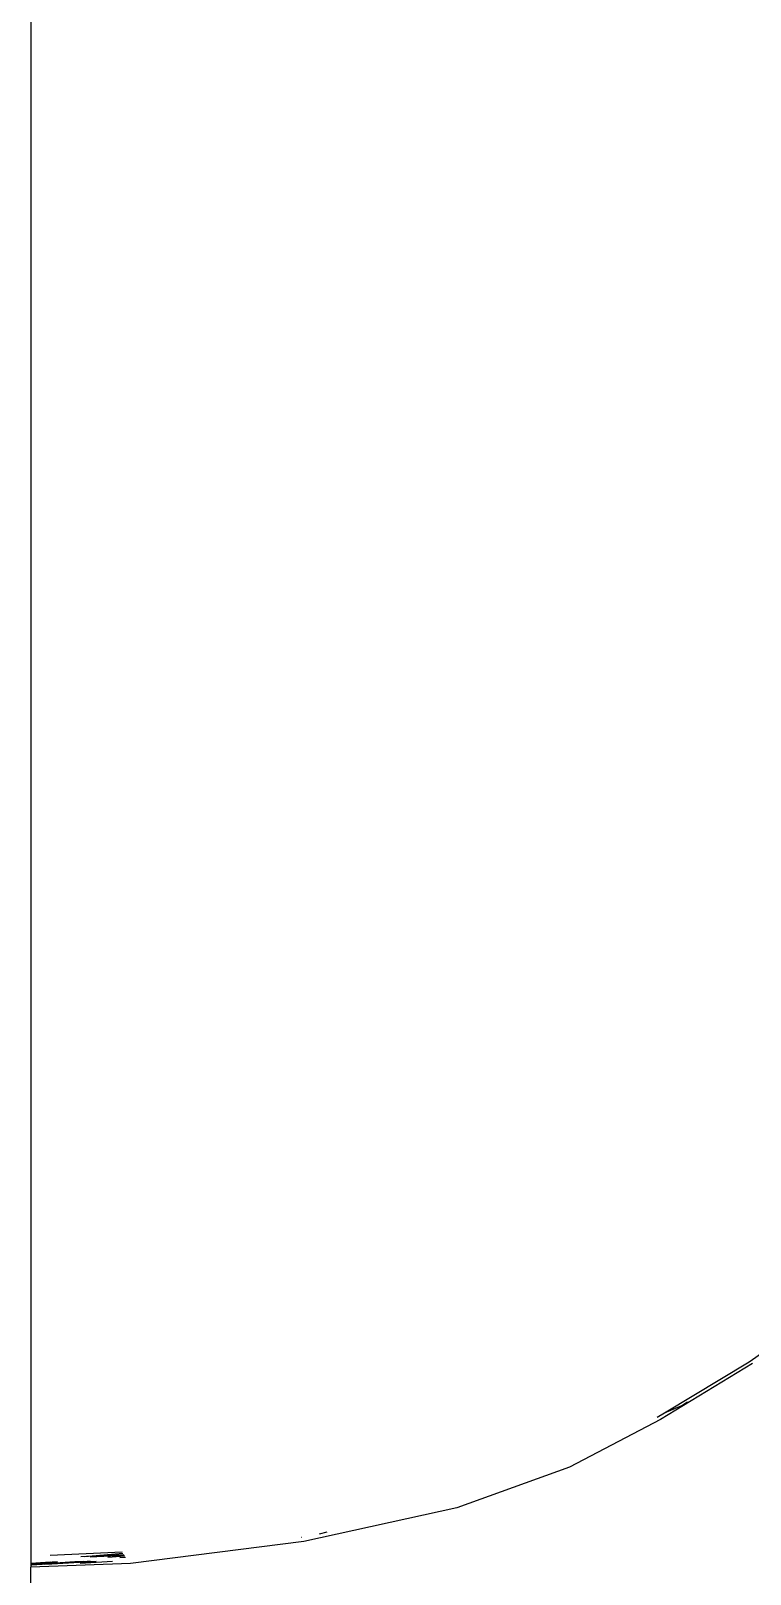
# Model space of a CAD drawing. Header units: millimetres. Extents: x -41292 to 298682, y -22072 to 33155.
# Drawn here: x 26384.7 to 26513.2, y 4163.5 to 4439 of the extents above; entities that cross this region are included whole.
import ezdxf

# ---------------------------------------------------------------- set-up
doc = ezdxf.new("R2010")
doc.units = ezdxf.units.MM

# ---------------------------------------------------------------- blocks, each defined once
blk = doc.blocks.new('AHSISHEUD')
for p, q in [((27012.05, 22288.22), (27012.05, 21813.54)), ((27140.33, 21849.49), (27149.57, 21856)), ((27140.93, 21849.19), (27124.53, 21839.19)), ((27125.22, 21840.35), (27140.33, 21849.49)), ((27128.32, 21841.69), (27129.32, 21842.32)), ((27124.53, 21839.19), (27108.23, 21830.69)), ((27123.93, 21839.59), (27125.22, 21840.35)), ((27125.22, 21840.35), (27128.32, 21841.69)), ((27108.23, 21830.69), (27088.13, 21823.39)), ((27088.13, 21823.39), (27060.83, 21817.39)), ((27060.83, 21817.39), (27029.83, 21813.49)), ((27060.41, 21818.15), (27060.44, 21818.16)), ((27063.6, 21818.79), (27065, 21819.11)), ((27028.38, 21815.5), (27015.47, 21814.92)), ((27020.95, 21814.75), (27022.99, 21814.84)), ((27021.7, 21814.72), (27022.99, 21814.84)), ((27022.62, 21814.69), (27028.71, 21814.99)), ((27022.99, 21814.84), (27028.49, 21815.33)), ((27022.99, 21814.84), (27028.64, 21815.09)), ((27025.82, 21814.59), (27028.81, 21814.82)), ((27027.94, 21814.53), (27028.96, 21814.59)), ((27021.46, 21813.84), (27012.05, 21813.28)), ((27012.05, 21813.51), (27016.78, 21813.81)), ((27012.05, 21813.54), (27015.52, 21813.8)), ((27012.05, 21813.31), (27016.41, 21813.58)), ((27016.41, 21813.58), (27012.05, 21813.28)), ((27012.05, 21813.54), (27012.05, 21813.51)), ((27012.05, 21813.51), (27012.05, 21813.31)), ((27029.83, 21813.49), (27012.05, 21812.81)), ((27012.05, 21813.31), (27012.05, 21813.28)), ((27012.05, 21813.28), (27012.05, 21812.81)), ((27012.05, 21348.67), (27012.05, 21812.81)), ((27012.22, 21813.21), (27021.46, 21813.84)), ((27015.8, 21813.35), (27014.57, 21813.3)), ((27023.7, 21813.85), (27015.8, 21813.35)), ((27022.08, 21813.84), (27015.8, 21813.35)), ((27016.41, 21813.58), (27019.93, 21813.83)), ((27019.93, 21813.83), (27020.35, 21813.83)), ((27020.86, 21813.54), (27026.62, 21813.87)), ((27021.46, 21813.84), (27022.08, 21813.84)), ((27022.72, 21813.85), (27022.08, 21813.84))]:
    blk.add_line(p, q)

msp = doc.modelspace()

# ---------------------------------------------------------------- block references
msp.add_blockref('AHSISHEUD', (-627.37, -17648.09))

doc.saveas('drawing.dxf')
